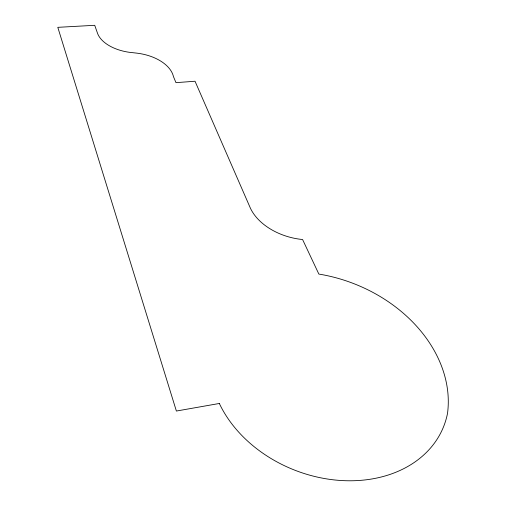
<?xml version="1.0" encoding="UTF-8"?>
<svg xmlns="http://www.w3.org/2000/svg" width="506" height="506" viewBox="0 0 506 506"><rect width="100%" height="100%" fill="white"/><g stroke="black" fill="none" stroke-linecap="round" stroke-linejoin="round"><path stroke-width="0.76" d="M219.332 403.472L176.385 411.043L57.804 27.337L94.723 25.3L97.424 32.998A36.862 21.018 6.4 0 0 129.163 52.276L136.728 53.13A40.461 24.358 6.2 0 1 173.457 76.608L175.974 82.661L195.031 81.238L250.343 208.048A53.003 35.622 14.1 0 0 302.582 239.521L318.85 274.069A138.005 108.044 20.2 0 1 447.519 413.37A122.585 95.198 21.2 0 1 343.738 480.649A122.585 95.198 21.2 0 1 219.332 403.472"/></g></svg>
